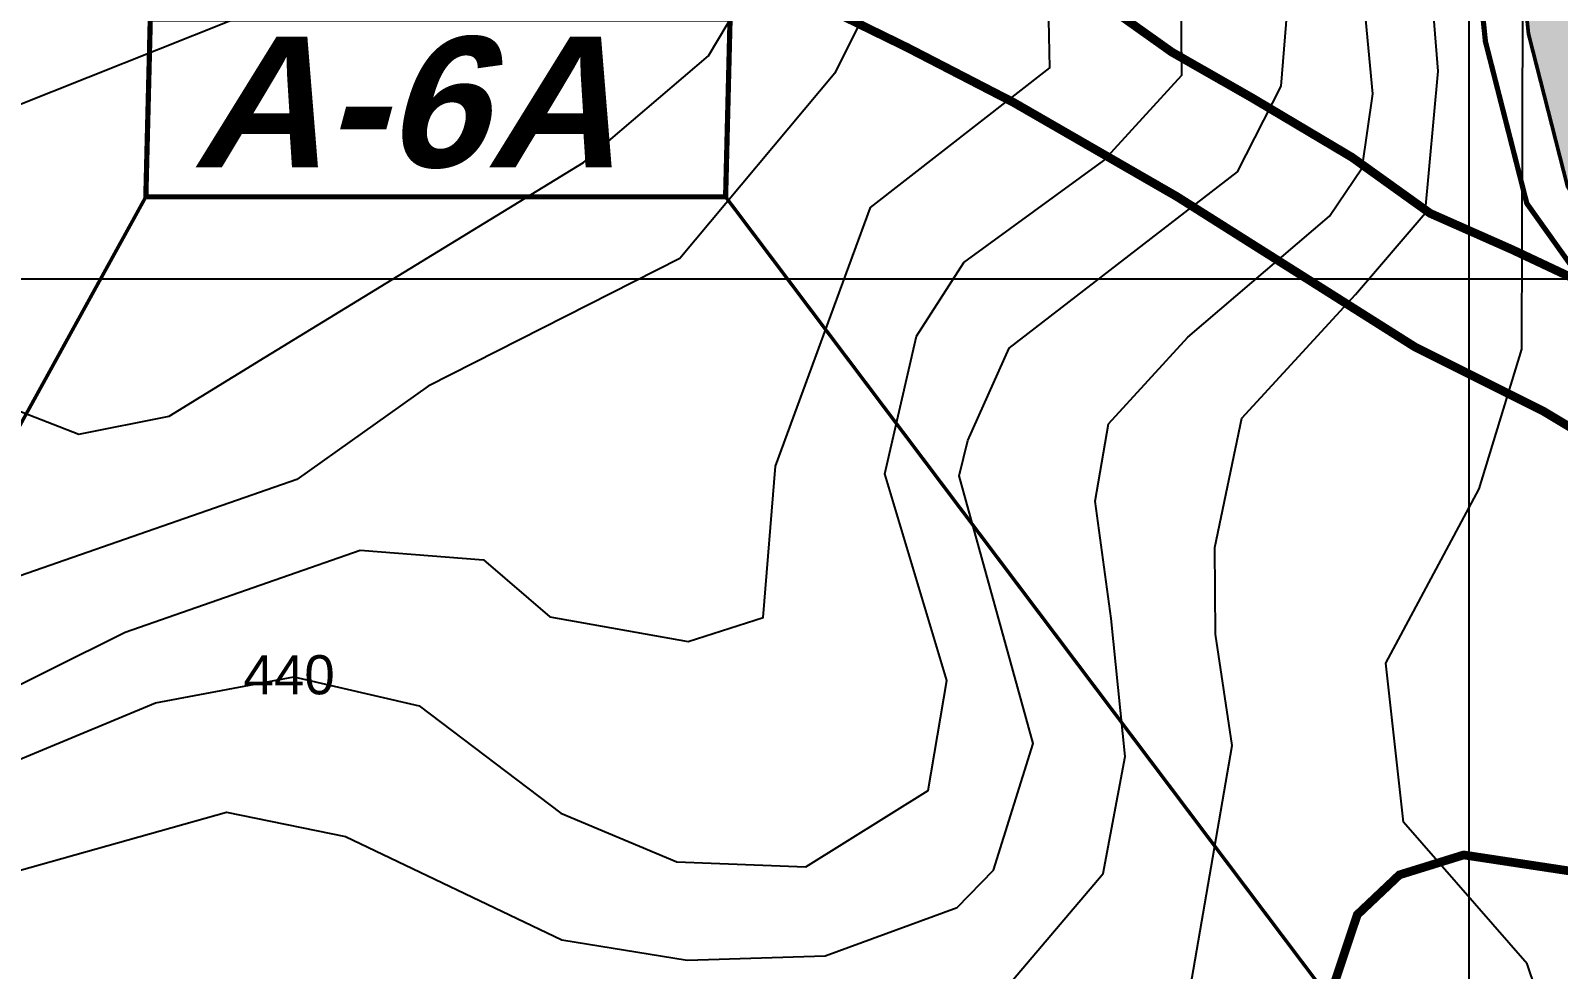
# Model space of a CAD drawing. Header units: metres. Extents: x 218545 to 227455, y 1543467 to 1556082.
# Drawn here: x 222173 to 223052, y 1547303 to 1547843 of the extents above; entities that cross this region are included whole.
import ezdxf

# ---------------------------------------------------------------- set-up
doc = ezdxf.new("R2010")
doc.units = ezdxf.units.M
doc.header["$MEASUREMENT"] = 0
for name, color, linetype in [('10 M CONTOUR', 20, 'Continuous'), ('2 M CONTOUR', 33, 'Continuous'), ('CONTEXT', 200, 'Continuous'), ('EXCAVATED CANAL', 160, 'Continuous'), ('GRID', 250, 'Continuous'), ('SATGE-2', 160, 'Continuous'), ('UUL', 90, 'Continuous')]:
    doc.layers.add(name, color=color, linetype=linetype)
doc.layers.add('BO', color=7, linetype='Continuous', lineweight=30)
doc.styles.add('ARIAL', font='arialbd.ttf')
doc.styles.get("Standard").update_dxf_attribs({"font": 'arial.ttf'})

msp = doc.modelspace()

# ---------------------------------------------------------------- hatches: boundary and pattern name
at = {"layer": 'EXCAVATED CANAL'}
h = msp.add_hatch(dxfattribs=at)
h.set_pattern_fill('DOTS', color=256, scale=50)
h.set_pattern_definition([(0, (0.1397, 0.1363), (1.5625, 3.125), [0, -3.125])])
h.paths.add_polyline_path([(221677.6937, 1554791.64442), (221704.67316, 1554781.50768), (221725.84354, 1554764.12013), (221771.77601, 1554658.84245), (221826.66019, 1554604.5166), (221890.14239, 1554543.40766), (221937.5323, 1554495.62726), (221949.02306, 1554474.38318), (221970.84004, 1554401.16884), (221985.50391, 1554342.1364), (221990.8142, 1554293.13117), (221922.06107, 1554210.45335), (221883.85237, 1554172.24465), (221834.68547, 1554146.36733), (221786.59744, 1554139.63501), (221713.05915, 1554113.20718), (221640.09635, 1554026.29562), (221578.70094, 1553948.7665), (221543.8227, 1553881.343), (221550.37321, 1553816.99215), (221575.22372, 1553730.01538), (221619.73786, 1553599.64432), (221627.53279, 1553553.64843), (221647.60429, 1553471.24962), (221685.23951, 1553402.33735), (221702.72777, 1553385.14753), (221718.31628, 1553368.57315), (221759.68082, 1553305.34543), (221793.41232, 1553269.19256), (221866.96525, 1553193.56155), (221898.48979, 1553155.27226), (221955.71109, 1553087.99832), (222027.36459, 1553011.99203), (222080.24728, 1552953.06813), (222103.79949, 1552923.00001), (222162.61161, 1552843.31454), (222212.67089, 1552774.4831), (222285.17552, 1552689.96857), (222319.21374, 1552649.32189), (222332.67594, 1552622.88749), (222345.26961, 1552593.48022), (222359.18048, 1552556.08916), (222368.11872, 1552534.61058), (222389.54691, 1552422.82945), (222416.94495, 1552265.45475), (222446.87895, 1552199.76931), (222474.88143, 1552155.82976), (222526.95495, 1552085.99911), (222633.93532, 1551930.3591), (222665.01712, 1551866.46674), (222674.38512, 1551777.36289), (222665.28065, 1551717.94056), (222643.93351, 1551662.4778), (222613.05268, 1551577.63886), (222608.08692, 1551544.38406), (222608.54407, 1551495.18901), (222625.47574, 1551477.79524), (222626.96748, 1551470.94678), (222622.09495, 1551441.15212), (222622.71151, 1551410.9404), (222638.97905, 1551280.55909), (222646.22726, 1551144.9598), (222650.3292, 1551108.07219), (222664.44073, 1550783.9432), (222658.66497, 1550677.51638), (222648.79081, 1550640.74825), (222629.83511, 1550607.52051), (222586.42228, 1550552.69021), (222533.33897, 1550497.69687), (222459.74745, 1550428.34623), (222363.1073, 1550330.83662), (222312.43248, 1550273.59953), (222247.4693, 1550206.90611), (222157.04628, 1550111.10256), (222083.86052, 1550040.18285), (222009.27453, 1549958.49819), (221838.28985, 1549793.2243), (221733.41196, 1549688.99052), (221661.42128, 1549610.98472), (221593.45514, 1549539.70631), (221536.09912, 1549481.41053), (221507.92632, 1549440.67863), (221485.62919, 1549390.74303), (221459.14595, 1549318.28691), (221440.5382, 1549225.18609), (221427.15324, 1549142.08652), (221412.21579, 1549050.15665), (221410.45962, 1548979.46286), (221425.16964, 1548904.80015), (221445.17672, 1548833.95243), (221473.74653, 1548779.18003), (221521.21905, 1548733.53019), (221571.70567, 1548707.5099), (221659.71715, 1548674.33117), (221748.07972, 1548647.895), (221835.34799, 1548619.47559), (221961.60573, 1548577.88445), (222075.40908, 1548543.75533), (222176.56515, 1548502.16753), (222306.15866, 1548445.41572), (222451.21444, 1548392.87583), (222529.3421, 1548381.06278), (222609.89339, 1548371.02657), (222662.85006, 1548354.1647), (222700.84907, 1548322.2047), (222774.53831, 1548250.45465), (222878.80881, 1548150.12341), (222941.85942, 1548088.53022), (222984.44789, 1548036.43783), (223007.99985, 1547998.04314), (223025.23783, 1547930.19402), (223034.36018, 1547840.97104), (223056.79053, 1547753.19681), (223115.36795, 1547656.06126), (223190.51503, 1547596.0062), (223348.91253, 1547525.59569), (223480.63732, 1547497.20699), (223485.90427, 1547521.64588), (223356.70584, 1547549.49011), (223203.60947, 1547617.54417), (223134.46775, 1547672.79994), (223080.1005, 1547762.95401), (223059.04163, 1547845.3614), (223049.92106, 1547934.56697), (223031.29519, 1548007.87888), (223004.8735, 1548050.95184), (222960.32932, 1548105.43636), (222896.21099, 1548168.07258), (222791.92572, 1548268.41803), (222717.63742, 1548340.75138), (222675.15281, 1548376.48411), (222615.27695, 1548395.54911), (222532.75695, 1548405.83061), (222457.40024, 1548417.22469), (222315.43975, 1548468.64345), (222186.33374, 1548525.18176), (222083.77318, 1548567.34699), (221969.10873, 1548601.73435), (221843.12958, 1548643.23372), (221755.53424, 1548671.75964), (221667.71908, 1548698.03204), (221581.87539, 1548730.39355), (221535.91651, 1548754.08029), (221494.02165, 1548794.36661), (221468.53503, 1548843.2281), (221449.50301, 1548910.623), (221435.52028, 1548981.59427), (221437.16572, 1549047.83064), (221451.83237, 1549138.09394), (221465.14539, 1549220.74687), (221483.28515, 1549311.50616), (221508.81139, 1549381.34401), (221529.80766, 1549428.36627), (221555.43289, 1549465.41492), (221611.41314, 1549522.31238), (221679.65493, 1549593.87987), (221751.41782, 1549671.63885), (221855.78973, 1549775.36977), (222027.21026, 1549941.06496), (222101.80686, 1550022.76124), (222174.84432, 1550093.53723), (222265.51505, 1550189.60324), (222330.75613, 1550256.58195), (222381.35911, 1550313.73791), (222477.2037, 1550410.44478), (222550.91528, 1550479.90857), (222605.26123, 1550536.20999), (222650.61131, 1550593.48703), (222672.10057, 1550631.15588), (222683.48673, 1550673.55421), (222689.47025, 1550783.8092), (222675.26897, 1551109.99956), (222671.15335, 1551147.01019), (222663.89621, 1551282.77669), (222647.67983, 1551412.74791), (222647.13642, 1551439.375), (222652.40855, 1551471.6131), (222648.38025, 1551490.10666), (222633.44984, 1551505.44455), (222633.10417, 1551542.64335), (222637.40648, 1551571.45512), (222667.34729, 1551653.71153), (222689.58296, 1551711.4828), (222699.58555, 1551776.767), (222689.42059, 1551873.45127), (222655.59772, 1551942.97821), (222547.2843, 1552100.5576), (222495.47102, 1552170.03928), (222468.90224, 1552211.72917), (222441.0243, 1552272.90291), (222414.13993, 1552427.32708), (222392.18764, 1552541.8422), (222382.44504, 1552565.25368), (222368.48937, 1552602.76515), (222355.3303, 1552633.49266), (222340.2031, 1552663.19646), (222304.24686, 1552706.13353), (222232.29886, 1552789.99924), (222182.77844, 1552858.08975), (222123.70148, 1552938.13404), (222099.41212, 1552969.14325), (222045.76565, 1553028.9182), (221974.34025, 1553104.68253), (221917.66267, 1553171.31722), (221885.60826, 1553210.25008), (221811.30219, 1553286.65628), (221779.52006, 1553320.869), (221738.11281, 1553384.162), (221720.67455, 1553402.70311), (221705.48675, 1553417.63174), (221671.21237, 1553480.39011), (221652.1315, 1553558.72211), (221644.14698, 1553605.83678), (221599.18365, 1553737.52338), (221575.11946, 1553821.74806), (221569.55125, 1553876.44892), (221599.8824, 1553935.08239), (221659.55142, 1554010.43144), (221727.92599, 1554091.87762), (221792.64591, 1554115.13634), (221842.5016, 1554122.11614), (221898.91039, 1554151.80498), (221940.62423, 1554193.51882), (222016.87018, 1554287.38728), (222010.45741, 1554346.56662), (221995.23918, 1554407.83077), (221972.50841, 1554484.11162), (221958.04406, 1554510.85328), (221907.88908, 1554561.42153), (221844.32293, 1554622.61128), (221793.01178, 1554673.40044), (221746.58877, 1554779.80245), (221717.48596, 1554803.70502), (221684.94991, 1554815.92949), (221656.53043, 1554822.32331), (221650.9804, 1554797.65439)])

# ---------------------------------------------------------------- linework, layer by layer
at = {"const_width": 2, "elevation": -1469.86579}
msp.add_lwpolyline([(221521.21905, 1548733.53019), (221571.70567, 1548707.5099), (221659.71715, 1548674.33117), (221748.07972, 1548647.895), (221845.07791, 1548616.27041), (221991.79908, 1548568.8296), (222075.40908, 1548543.75533), (222224.07946, 1548481.35998), (222316.88131, 1548438.83092), (222378.68655, 1548419.14577), (222451.21444, 1548392.87583), (222502.26006, 1548385.15764), (222609.89339, 1548371.02657), (222662.85006, 1548354.1647), (222760.63609, 1548263.99102), (222910.33411, 1548119.32682), (222940.56893, 1548090.10869), (222984.44789, 1548036.43783), (223007.99985, 1547998.04314), (223025.75777, 1547925.10867), (223034.36018, 1547840.97104), (223056.79053, 1547753.19681), (223109.79938, 1547665.29529)], dxfattribs=at)
at = {"layer": '10 M CONTOUR'}
msp.add_polyline3d([(222041.01069, 1547371.17632, -1029.86579), (222245.26969, 1547456.18132, -1029.86579), (222324.73669, 1547471.17332, -1029.86579), (222396.72369, 1547454.41832, -1029.86579), (222478.18269, 1547392.71332, -1029.86579), (222544.96469, 1547364.73832, -1029.86579), (222618.98969, 1547361.81932, -1029.86579), (222689.29397, 1547405.77661, -1029.86579), (222700.12478, 1547468.96577, -1029.86579), (222664.41069, 1547587.99232, -1029.86579), (222682.67669, 1547667.14632, -1029.86579), (222709.94069, 1547709.54032, -1029.86579), (222790.26869, 1547768.15832, -1029.86579), (222835.09069, 1547817.23932, -1029.86579), (222834.54569, 1547897.71432, -1029.86579)], dxfattribs=at)
at = {"layer": '2 M CONTOUR', "elevation": -1025.86579}
msp.add_lwpolyline([(222042.18369, 1547904.65332), (222179.60369, 1547890.02932), (222243.83069, 1547899.35332), (222322.79007, 1547908.03868), (222459.05362, 1547917.04204), (222484.82021, 1547926.87144), (222507.83371, 1547952.04152), (222517.69653, 1547972.28708), (222529.75125, 1547985.96649), (222553.24813, 1547991.68508), (222584.84069, 1547990.34132), (222631.35369, 1547969.97232), (222661.45269, 1547928.67032), (222669.70569, 1547886.57132), (222635.76369, 1547818.26332), (222546.66669, 1547711.70732), (222402.03869, 1547638.24132), (222326.53869, 1547584.57832), (222098.55169, 1547505.36132)], dxfattribs=at)
at = {"layer": '2 M CONTOUR'}
for points in [[(222242.37375, 1547122.14996, -1037.86579), (222261.96769, 1547120.39232, -1037.86579), (222508.96969, 1547152.65332, -1037.86579), (222655.67469, 1547145.45332, -1037.86579), (222829.12169, 1547177.70632, -1037.86579), (222941.65169, 1547173.36532, -1037.86579), (223013.22469, 1547183.88432, -1037.86579), (223037.22869, 1547211.67532, -1037.86579), (223043.51169, 1547277.14632, -1037.86579), (223033.61969, 1547306.05732, -1037.86579), (222962.55169, 1547387.46232, -1037.86579), (222952.46936, 1547479.05521, -1037.86579), (223006.08669, 1547579.24346, -1037.86579), (223030.59169, 1547659.53832, -1037.86579), (223031.93304, 1548113.26049, -1037.86579), (223093.55869, 1548226.06832, -1037.86579), (223137.87969, 1548356.53132, -1037.86579), (223172.11769, 1548402.99632, -1037.86579), (223309.85469, 1548449.06332, -1037.86579), (223333.87769, 1548494.31732, -1037.86579), (223335.79469, 1548608.52032, -1037.86579), (223321.17569, 1548659.92032, -1037.86579), (223196.00869, 1548842.70032, -1037.86579)], [(222735.08569, 1547293.32732, -1033.86579), (222789.97269, 1547358.00332, -1033.86579), (222802.62169, 1547425.26932, -1033.86579), (222794.529, 1547504.74331, -1033.86579), (222785.31037, 1547572.26722, -1033.86579), (222793.08368, 1547616.64522, -1033.86579), (222838.61312, 1547666.57048, -1033.86579), (222920.05369, 1547736.14332, -1033.86579), (222938.76169, 1547763.88432, -1033.86579), (222945.02169, 1547806.55832, -1033.86579), (222936.92369, 1547892.18232, -1033.86579), (222905.71869, 1548012.34932, -1033.86579), (222884.19669, 1548077.14132, -1033.86579), (222874.73478, 1548137.96249, -1033.86579), (222893.96369, 1548193.81432, -1033.86579), (222985.30369, 1548276.27932, -1033.86579), (222987.55469, 1548325.04332, -1033.86579), (222965.20669, 1548352.41932, -1033.86579), (222960.98369, 1548379.60132, -1033.86579), (222979.22269, 1548422.94032, -1033.86579), (223053.04569, 1548505.40432, -1033.86579)], [(221842.36058, 1547193.92664, -1035.86579), (221846.08169, 1547194.11832, -1035.86579), (222055.03869, 1547235.98632, -1035.86579), (222117.87869, 1547223.55532, -1035.86579), (222179.86869, 1547186.08632, -1035.86579), (222253.61369, 1547174.50432, -1035.86579), (222695.58169, 1547211.86632, -1035.86579), (222785.85169, 1547246.10032, -1035.86579), (222839.11669, 1547287.20932, -1035.86579), (222864.03469, 1547431.63232, -1035.86579), (222854.51369, 1547495.70132, -1035.86579), (222854.15978, 1547545.46432, -1035.86579), (222869.70641, 1547619.97357, -1035.86579), (222934.91569, 1547691.11332, -1035.86579), (222975.01069, 1547737.80232, -1035.86579), (222982.56869, 1547819.41432, -1035.86579), (222973.55969, 1547931.81432, -1035.86579), (222959.24094, 1548137.54454, -1035.86579), (223055.60369, 1548275.50132, -1035.86579)], [(222596.50642, 1547884.46659, -1023.86579), (222577.99569, 1547916.54532, -1023.86579), (222549.25969, 1547919.79832, -1023.86579), (222455.2555, 1547905.50028, -1023.86579), (222327.90867, 1547864.37036, -1023.86579), (222166.05369, 1547799.76032, -1023.86579), (222120.94269, 1547745.48232, -1023.86579), (222120.13469, 1547695.52932, -1023.86579), (222142.99469, 1547633.34532, -1023.86579), (222201.10669, 1547610.75632, -1023.86579), (222253.02969, 1547621.08232, -1023.86579), (222308.30069, 1547655.01132, -1023.86579), (222491.17218, 1547766.98128, -1023.86579), (222563.04059, 1547828.32827, -1023.86579), (222596.50642, 1547884.46659, -1023.86579)], [(222097.22469, 1547431.82432, -1027.86579), (222227.74569, 1547496.84132, -1027.86579), (222362.83169, 1547544.03732, -1027.86579), (222433.73669, 1547538.44332, -1027.86579), (222471.99669, 1547505.62332, -1027.86579), (222551.45228, 1547491.40546, -1027.86579), (222594.57069, 1547505.31032, -1027.86579), (222601.60769, 1547592.24532, -1027.86579), (222656.31969, 1547741.06732, -1027.86579), (222759.39469, 1547821.35532, -1027.86579), (222757.70869, 1547895.27532, -1027.86579)], [(222104.06969, 1547342.01932, -1031.86579), (222286.14169, 1547393.29532, -1031.86579), (222354.37469, 1547379.29932, -1031.86579), (222478.73169, 1547319.96332, -1031.86579), (222550.81069, 1547308.15232, -1031.86579), (222630.16369, 1547310.59132, -1031.86579), (222705.99369, 1547338.46632, -1031.86579), (222726.86469, 1547359.88932, -1031.86579), (222749.74769, 1547432.80332, -1031.86579), (222707.24769, 1547586.68432, -1031.86579), (222712.11769, 1547607.17032, -1031.86579), (222735.85269, 1547660.13032, -1031.86579), (222867.25069, 1547761.52932, -1031.86579), (222892.32969, 1547810.87932, -1031.86579), (222895.78369, 1547853.52032, -1031.86579)]]:
    msp.add_polyline3d(points, dxfattribs=at)
at = {"layer": 'BO', "ltscale": 100, "const_width": 3, "elevation": -1469.86579}
msp.add_lwpolyline([(221947.64189, 1548557.0751), (221947.64824, 1548558.09019), (222066.95729, 1548520.18997), (222110.84853, 1548501.76929), (222245.77149, 1548443.91878), (222307.8469, 1548415.47098), (222370.63302, 1548395.47342), (222446.39151, 1548373.35121), (222604.43072, 1548346.52922), (222649.97983, 1548332.02598), (222666.68509, 1548321.26817), (222763.35935, 1548222.82572), (222892.96128, 1548101.34948), (222922.14194, 1548073.15006), (222964.02229, 1548021.92382), (222984.63781, 1547988.31615), (223001.0618, 1547920.8603), (223009.67873, 1547836.58068), (223033.48056, 1547743.4396), (223071.66178, 1547689.80804)], dxfattribs=at)
at = {"layer": 'EXCAVATED CANAL', "linetype": 'Continuous', "lineweight": 50, "elevation": -1469.86579}
msp.add_lwpolyline([(221659.71715, 1548674.33117), (221748.07972, 1548647.895), (221835.34799, 1548619.47559), (221961.60573, 1548577.88445), (222075.40908, 1548543.75533), (222176.56515, 1548502.16753), (222306.15866, 1548445.41572), (222451.21444, 1548392.87583), (222529.3421, 1548381.06278), (222609.89339, 1548371.02657), (222662.85006, 1548354.1647), (222700.84907, 1548322.2047), (222774.53831, 1548250.45465), (222878.80881, 1548150.12341), (222941.85942, 1548088.53022), (222984.44789, 1548036.43783), (223007.99985, 1547998.04314), (223025.23783, 1547930.19402), (223034.36018, 1547840.97104), (223056.79053, 1547753.19681)], dxfattribs=at)
at = {"layer": 'GRID', "linetype": 'Continuous'}
for p, q in [((223000.13969, 1555700.13632, -1469.86579), (223000.13969, 1546700.13632, -1469.86579)), ((219000.13969, 1547700.13632, -1469.86579), (225806.52194, 1547700.13632, -1469.86579))]:
    msp.add_line(p, q, dxfattribs=at)
at = {"layer": 'SATGE-2', "color": 3, "lineweight": 40, "elevation": -1469.86579}
msp.add_lwpolyline([(221939.1694, 1547201.31268), (221947.64824, 1548558.09019), (222066.95729, 1548520.18997), (222110.84853, 1548501.76929), (222245.77149, 1548443.91878), (222307.8469, 1548415.47098), (222370.63302, 1548395.47342), (222446.39151, 1548373.35121), (222604.43072, 1548346.52922), (222649.97983, 1548332.02598), (222666.68509, 1548321.26817), (222763.35935, 1548222.82572), (222892.96128, 1548101.34948), (222922.14194, 1548073.15006), (222964.02229, 1548021.92382), (222984.63781, 1547988.31615), (223001.0618, 1547920.8603), (223009.67873, 1547836.58068), (223033.48056, 1547743.4396), (223071.66178, 1547689.80804)], dxfattribs=at)
at = {"layer": 'SATGE-2', "const_width": 3, "elevation": -1469.86579}
msp.add_lwpolyline([(222242.25868, 1547849.48256), (222575.50254, 1547849.48256), (222572.94512, 1547747.2461), (222239.70127, 1547747.2461)], close=True, dxfattribs=at)
at = {"layer": 'SATGE-2', "color": 0, "const_width": 2, "elevation": -1469.86579}
for points in [[(222239.70127, 1547747.2461), (221939.1694, 1547201.31268)], [(222572.94512, 1547747.2461), (223000.13969, 1547179.77828)]]:
    msp.add_lwpolyline(points, dxfattribs=at)
at = {"layer": 'UUL', "const_width": 5, "elevation": -1469.86579}
for points in [[(223075.26762, 1547693.21983), (223024.93688, 1547716.9128), (222977.89925, 1547737.7369), (222932.90445, 1547769.99927), (222875.36207, 1547804.24292), (222829.40261, 1547830.49117), (222791.08103, 1547857.74668), (222726.37251, 1547876.42567), (222667.13661, 1547915.40826), (222642.50152, 1547953.36976), (222603.10512, 1547969.12108), (222567.41426, 1547997.08756), (222519.81229, 1548012.99662), (222461.94276, 1548044.09576), (222424.02308, 1548068.50823), (222372.71863, 1548103.39248), (222301.45214, 1548119.77474), (222270.43111, 1548131.40665), (222244.31644, 1548146.21891), (222198.43685, 1548190.66303), (222176.54929, 1548219.785), (222148.44133, 1548262.42618)], [(222127.39096, 1548136.92354), (222214.35861, 1548083.18296), (222293.34242, 1548056.86938), (222424.59839, 1547997.82536), (222501.38161, 1547950.04635), (222611.84438, 1547865.12347), (222676.99157, 1547833.27601), (222738.5909, 1547801.42855), (222832.16949, 1547747.46909), (222968.87429, 1547661.04957), (223042.5788, 1547624.17299), (223118.39383, 1547578.78981)], [(223081.30756, 1547355.96278), (222997.19926, 1547368.69954), (222960.24255, 1547357.23647), (222936.02954, 1547334.31032), (222920.73715, 1547288.45809), (222883.99525, 1547263.0622), (222824.48266, 1547227.6272), (222754.84021, 1547203.58202), (222692.79514, 1547189.66112), (222615.55536, 1547193.45774), (222542.11427, 1547193.45774), (222498.20363, 1547182.56403), (222430.13692, 1547120.8627), (222387.39729, 1547133.51938), (222276.75377, 1547130.40921), (222240.69015, 1547128.69282)]]:
    msp.add_lwpolyline(points, dxfattribs=at)

# ---------------------------------------------------------------- texts
at = {"layer": 'CONTEXT', "linetype": 'Continuous'}
msp.add_text('440', height=22.5, dxfattribs=at).set_placement((222295.84637, 1547461.09103, -1029.86579))
at = {"layer": 'SATGE-2', "style": 'ARIAL', "oblique": 15}
msp.add_text('A-6A', height=75, dxfattribs=at).set_placement((222265.74582, 1547764.27181, -2952.16285))

doc.saveas('drawing.dxf')
